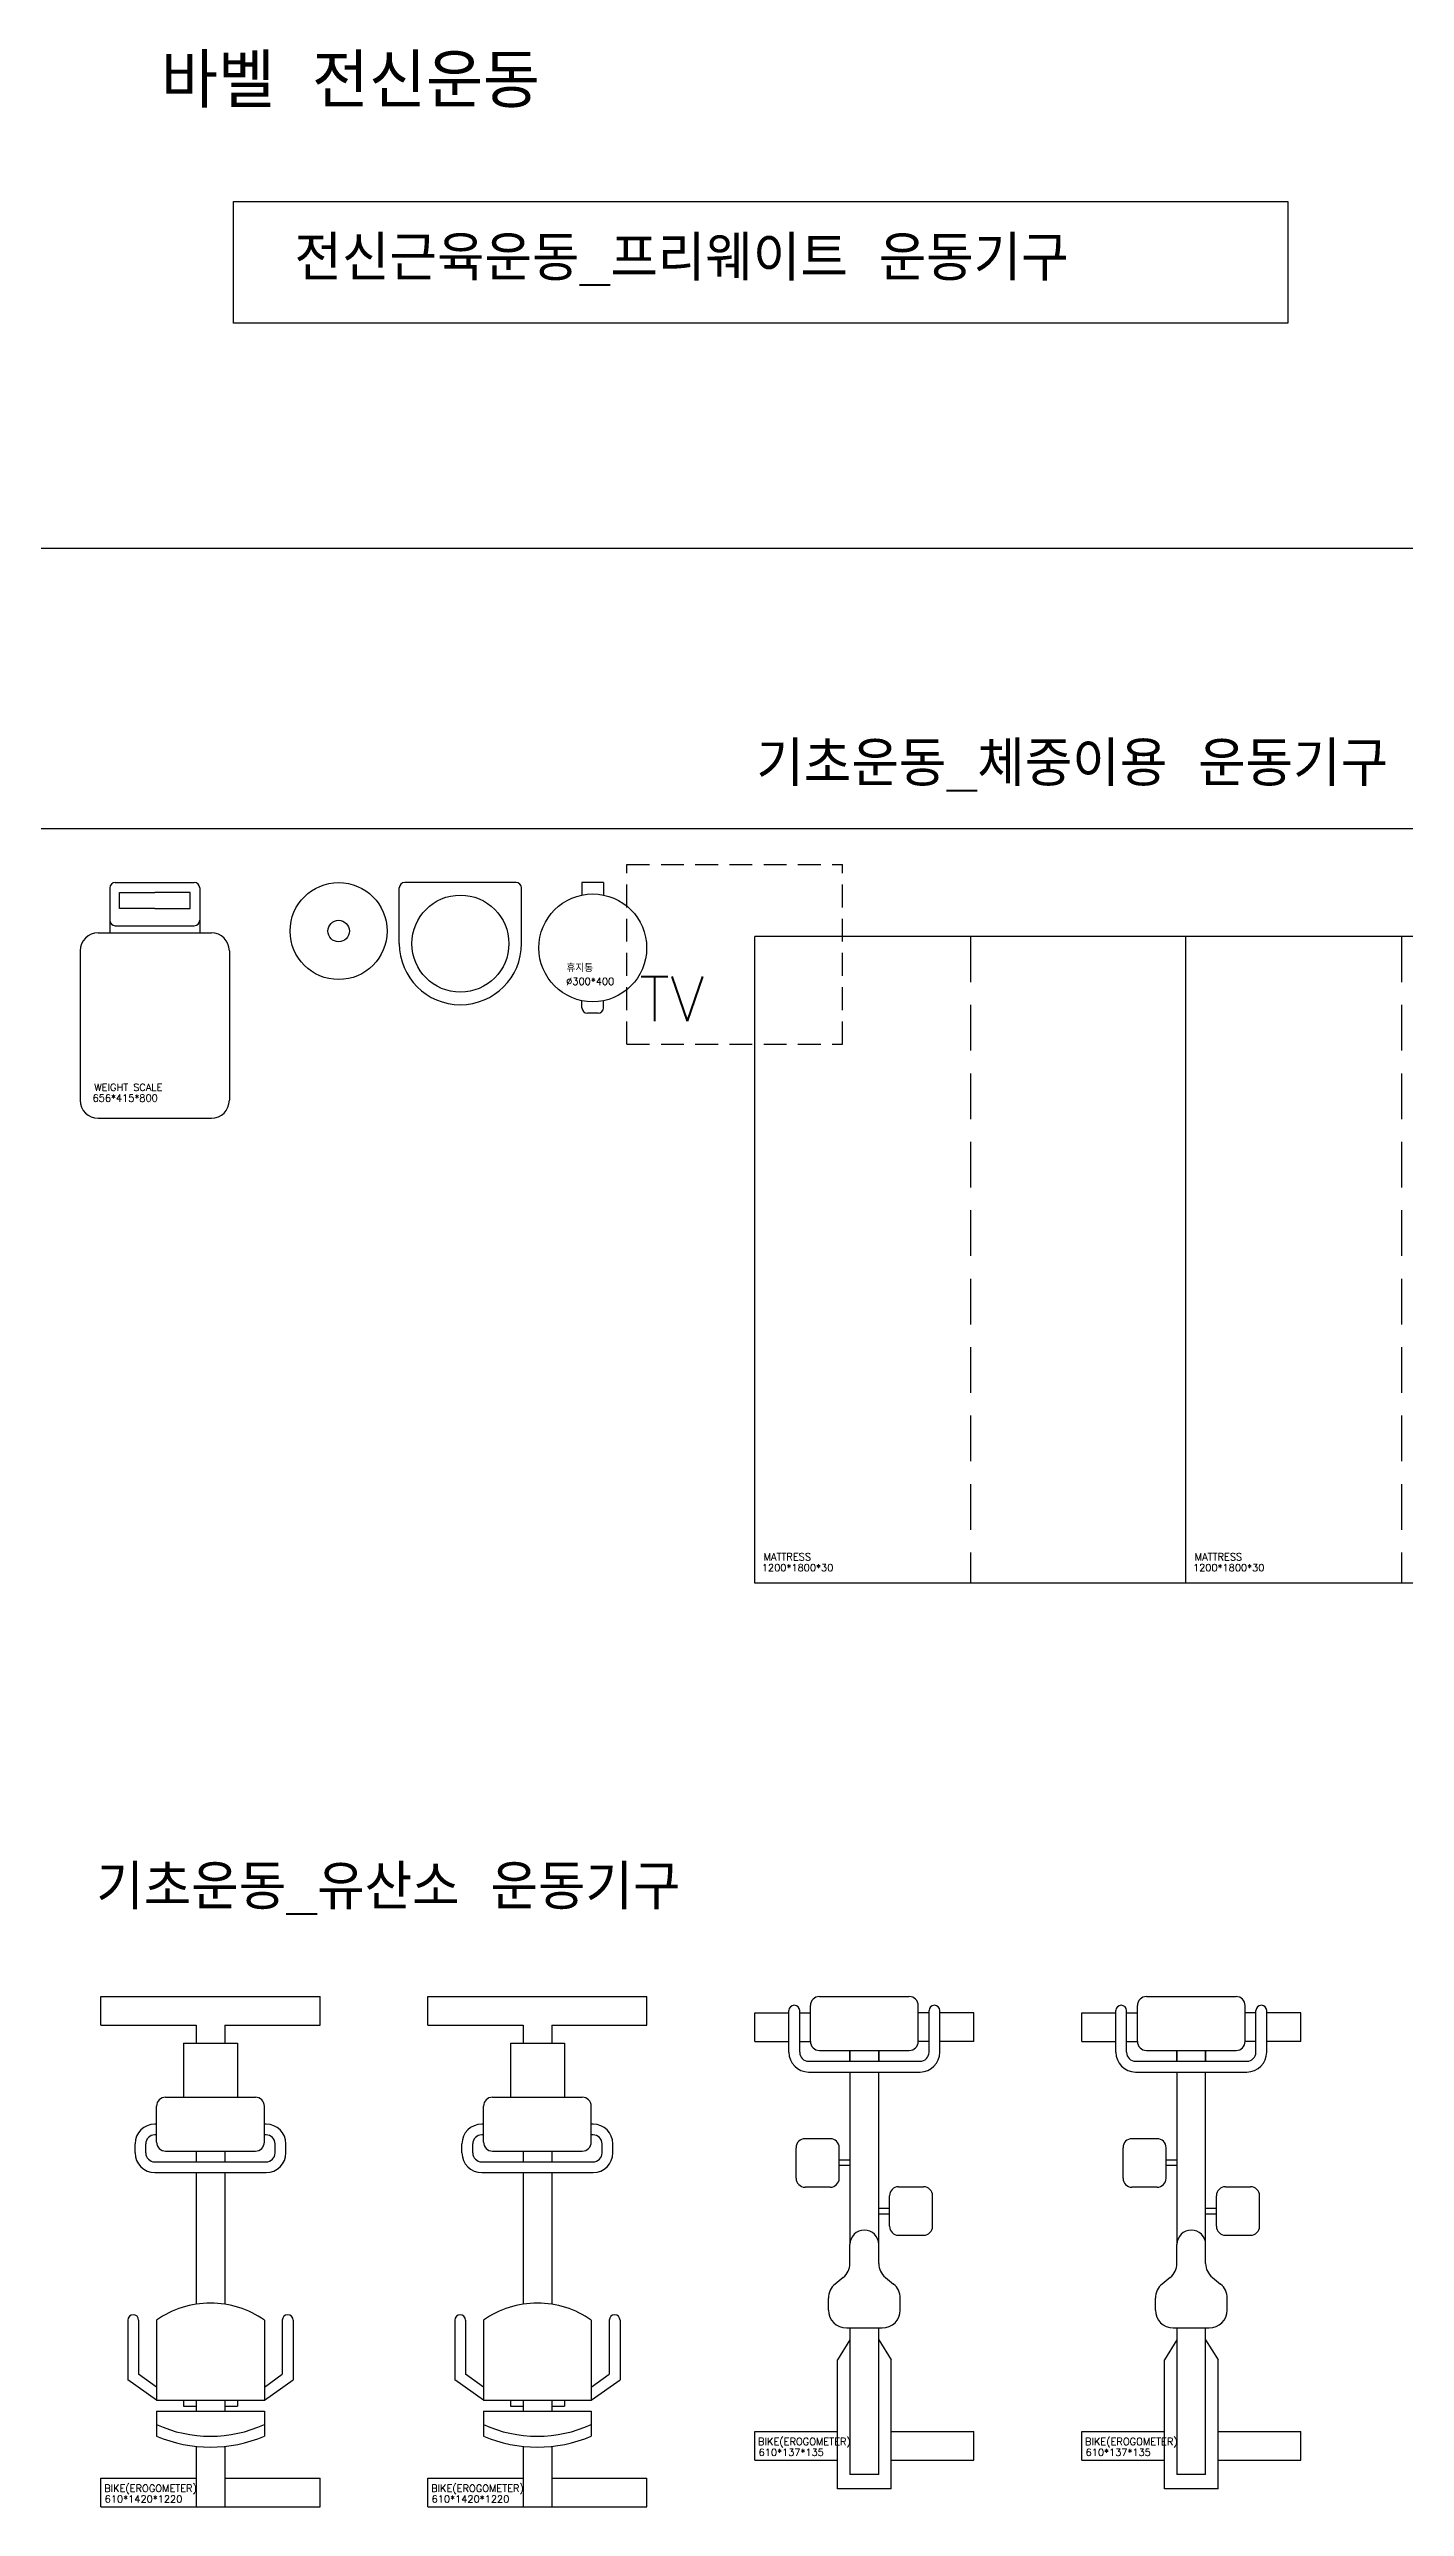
# Model space of a CAD drawing. Extents: x 0 to 37052, y -446 to 27700.
# Drawn here: x 21571 to 25344, y 5734 to 12573 of the extents above; entities that cross this region are included whole.
import ezdxf

# ---------------------------------------------------------------- set-up
doc = ezdxf.new("R2010")
doc.units = 0
doc.header["$LTSCALE"] = 20
doc.header["$MEASUREMENT"] = 0
doc.linetypes.add('HIDDEN', pattern=[9.525, 6.35, -3.175])
doc.linetypes.add('HIDDEN2', pattern=[4.7625, 3.175, -1.5875])
doc.layers.get('0').update_dxf_attribs({"linetype": 'CONTINUOUS'})
doc.layers.get('DEFPOINTS').update_dxf_attribs({"linetype": 'CONTINUOUS'})
for name, color, linetype in [('1HIDDEN', 1, 'HIDDEN'), ('1HIDDEN2', 1, 'HIDDEN2'), ('2CONTINUOUS', 2, 'CONTINUOUS'), ('3CONTINUOUS', 3, 'CONTINUOUS'), ('3TEXT', 3, 'CONTINUOUS'), ('4ele', 4, 'CONTINUOUS')]:
    doc.layers.add(name, color=color, linetype=linetype)
doc.styles.add('K_GEN', font='romans.shx', dxfattribs={"bigfont": 'whgtxt.shx'})
doc.styles.add('WHG', font='romans', dxfattribs={"bigfont": 'whgtxt'})
doc.dimstyles.new('STANDARD_WS', dxfattribs={"dimtxt": 2.5, "dimasz": 2.5, "dimexe": 1.25, "dimexo": 0.625, "dimtad": 1, "dimdec": 4, "dimdsep": 46, "dimtxsty": 'Standard', "dimcen": 2.5, "dimadec": 0, "dimazin": 0, "dimtfac": 1, "dimtdec": 4, "dimtmove": 0, "dimatfit": 3, "dimfxl": 0, "dimtolj": 1, "dimtzin": 0, "dimarcsym": 0})

# ---------------------------------------------------------------- blocks, each defined once
blk = doc.blocks.new('_CIDOTB')
at = {"color": 0, "linetype": 'ByBlock'}
blk.add_line((2, 0), (-1, 0), dxfattribs=at)
blk.add_circle((0, 0), 0.5, dxfattribs=at)
blk = doc.blocks.new('*D4')
at = {"layer": '4ele', "lineweight": -2}
for p, q in [((17997.5, 10808.4), (17997.5, 11234.4)), ((34997.5, 10808.4), (34997.5, 11234.4)), ((18047.5, 11184.4), (34947.5, 11184.4))]:
    blk.add_line(p, q, dxfattribs=at)
at = {"layer": 'DEFPOINTS', "color": 0}
for p in [(34997.5, 11184.4), (17997.5, 10758.4), (34997.5, 10758.4)]:
    blk.add_point(p, dxfattribs=at)
at = {"layer": '4ele', "lineweight": -2, "xscale": 50, "yscale": 50, "zscale": 50, "rotation": 180}
blk.add_blockref('_CIDOTB', (17997.5, 11184.4), dxfattribs=at)
at = {"layer": '4ele', "lineweight": -2, "xscale": 50, "yscale": 50, "zscale": 50}
blk.add_blockref('_CIDOTB', (34997.5, 11184.4), dxfattribs=at)
at = {"layer": '4ele', "insert": (26497.5, 11308.8), "char_height": 125, "attachment_point": 5, "style": 'K_GEN'}
blk.add_mtext('\\A1;17,000', dxfattribs=at)
blk = doc.blocks.new('DIMDOT')
blk.add_line((-2, 0), (2, 0))
blk.add_circle((0, 0), 0.5)

msp = doc.modelspace()

# ---------------------------------------------------------------- linework, layer by layer
at = {"layer": '1HIDDEN'}
for p, q in [((24135, 10103.6), (24135, 8303.6)), ((25335, 10103.6), (25335, 8303.6))]:
    msp.add_line(p, q, dxfattribs=at)
at = {"layer": '1HIDDEN2'}
for p, q in [((23178.78, 10303.6), (23778.78, 10303.6)), ((23178.78, 9803.6), (23178.78, 10303.6)), ((23778.78, 9803.6), (23778.78, 10303.6)), ((23178.78, 9803.6), (23778.78, 9803.6))]:
    msp.add_line(p, q, dxfattribs=at)
at = {"layer": '2CONTINUOUS', "color": 6}
for p, q in [((21740.01, 10238.6), (21740.01, 10113.6)), ((21755.01, 10253.6), (21975.01, 10253.6)), ((21990.01, 10238.6), (21990.01, 10113.6)), ((22545.62, 10083.6), (22545.62, 10238.6)), ((22870.62, 10253.6), (22560.62, 10253.6)), ((22885.62, 10083.6), (22885.62, 10238.6)), ((23054.08, 10253.6), (23054.08, 10218.8)), ((23114.08, 10253.6), (23054.08, 10253.6)), ((23114.08, 10253.6), (23114.08, 10218.8)), ((21755.01, 10133.6), (21975.01, 10133.6)), ((21657.51, 10063.6), (21657.51, 9647.6)), ((21707.51, 10113.6), (22022.51, 10113.6)), ((22072.51, 10063.6), (22072.51, 9647.6)), ((23535, 8303.6), (23535, 10103.6)), ((24735, 10103.6), (23535, 10103.6)), ((24735, 8303.6), (24735, 10103.6)), ((24735, 8303.6), (24735, 10103.6)), ((25935, 10103.6), (24735, 10103.6)), ((23054.08, 9905.07), (23054.08, 9924.86)), ((23114.08, 9905.07), (23114.08, 9924.86)), ((23099.08, 9890.07), (23069.08, 9890.07)), ((21707.51, 9597.6), (22022.51, 9597.6)), ((24735, 8303.6), (23535, 8303.6)), ((25935, 8303.6), (24735, 8303.6)), ((21714.97, 7153.6), (22324.97, 7153.6)), ((21714.97, 7073.6), (21714.97, 7153.6)), ((22324.97, 7073.6), (22324.97, 7153.6)), ((22624.97, 7153.6), (23234.97, 7153.6)), ((22624.97, 7073.6), (22624.97, 7153.6)), ((23234.97, 7073.6), (23234.97, 7153.6)), ((23629.97, 6998.6), (23629.97, 7114.39)), ((23659.97, 6998.6), (23659.97, 7114.39)), ((23689.97, 7028.6), (23689.97, 7128.6)), ((23714.97, 7153.6), (23964.97, 7153.6)), ((23989.97, 7028.6), (23989.97, 7128.6)), ((24019.97, 6998.6), (24019.97, 7114.39)), ((24049.97, 6998.6), (24049.97, 7114.39)), ((24539.97, 6998.6), (24539.97, 7114.39)), ((24569.97, 6998.6), (24569.97, 7114.39)), ((24599.97, 7028.6), (24599.97, 7128.6)), ((24624.97, 7153.6), (24874.97, 7153.6)), ((24899.97, 7028.6), (24899.97, 7128.6)), ((24929.97, 6998.6), (24929.97, 7114.39)), ((24959.97, 6998.6), (24959.97, 7114.39)), ((21714.97, 7073.6), (21979.97, 7073.6)), ((21979.97, 7073.6), (21979.97, 7023.6)), ((22059.97, 7073.6), (22324.97, 7073.6)), ((22059.97, 7073.6), (22059.97, 7023.6)), ((22624.97, 7073.6), (22889.97, 7073.6)), ((22889.97, 7073.6), (22889.97, 7023.6)), ((22969.97, 7073.6), (22969.97, 7023.6)), ((22969.97, 7073.6), (23234.97, 7073.6)), ((23534.97, 7108.42), (23629.97, 7108.42)), ((23534.97, 7028.42), (23534.97, 7108.42)), ((23659.97, 7108.42), (23689.97, 7108.42)), ((24019.97, 7108.42), (23989.97, 7108.42)), ((24144.97, 7108.42), (24049.97, 7108.42)), ((24144.97, 7028.42), (24144.97, 7108.42)), ((24444.97, 7108.42), (24539.97, 7108.42)), ((24444.97, 7028.42), (24444.97, 7108.42)), ((24569.97, 7108.42), (24599.97, 7108.42)), ((24929.97, 7108.42), (24899.97, 7108.42)), ((25054.97, 7108.42), (24959.97, 7108.42)), ((25054.97, 7028.42), (25054.97, 7108.42)), ((21944.97, 7023.6), (21944.97, 6873.6)), ((21944.97, 7023.6), (22094.97, 7023.6)), ((22094.97, 7023.6), (22094.97, 6873.6)), ((22854.97, 7023.6), (23004.97, 7023.6)), ((22854.97, 7023.6), (22854.97, 6873.6)), ((23004.97, 7023.6), (23004.97, 6873.6)), ((23534.97, 7028.42), (23629.97, 7028.42)), ((23659.97, 7028.42), (23689.97, 7028.42)), ((23714.97, 7003.6), (23964.97, 7003.6)), ((23799.97, 7003.6), (23799.97, 6973.6)), ((23799.97, 6973.6), (23799.97, 7003.6)), ((23879.97, 7003.6), (23879.97, 6973.6)), ((23879.97, 6973.6), (23879.97, 7003.6)), ((24019.97, 7028.42), (23989.97, 7028.42)), ((24144.97, 7028.42), (24049.97, 7028.42)), ((24444.97, 7028.42), (24539.97, 7028.42)), ((24569.97, 7028.42), (24599.97, 7028.42)), ((24624.97, 7003.6), (24874.97, 7003.6)), ((24709.97, 7003.6), (24709.97, 6973.6)), ((24709.97, 6973.6), (24709.97, 7003.6)), ((24789.97, 7003.6), (24789.97, 6973.6)), ((24789.97, 6973.6), (24789.97, 7003.6)), ((24929.97, 7028.42), (24899.97, 7028.42)), ((25054.97, 7028.42), (24959.97, 7028.42)), ((23684.97, 6973.6), (23994.97, 6973.6)), ((23684.97, 6943.6), (23994.97, 6943.6)), ((23799.97, 6943.6), (23799.97, 6463.82)), ((23879.97, 6410.84), (23879.97, 6943.6)), ((24594.97, 6973.6), (24904.97, 6973.6)), ((24594.97, 6943.6), (24904.97, 6943.6)), ((24709.97, 6943.6), (24709.97, 6463.82)), ((24789.97, 6410.84), (24789.97, 6943.6)), ((21869.97, 6748.6), (21869.97, 6848.6)), ((21894.97, 6873.6), (22144.97, 6873.6)), ((22169.97, 6748.6), (22169.97, 6848.6)), ((22779.97, 6748.6), (22779.97, 6848.6)), ((22804.97, 6873.6), (23054.97, 6873.6)), ((23079.97, 6748.6), (23079.97, 6848.6)), ((21869.97, 6798.6), (21864.97, 6798.6)), ((22174.97, 6798.6), (22169.97, 6798.6)), ((22779.97, 6798.6), (22774.97, 6798.6)), ((23084.97, 6798.6), (23079.97, 6798.6)), ((21809.97, 6718.6), (21809.97, 6743.6)), ((21839.97, 6718.6), (21839.97, 6743.6)), ((21869.97, 6768.6), (21864.97, 6768.6)), ((21894.97, 6723.6), (22144.97, 6723.6)), ((21979.97, 6723.6), (21979.97, 6693.6)), ((22059.97, 6723.6), (22059.97, 6693.6)), ((22174.97, 6768.6), (22169.97, 6768.6)), ((22199.97, 6718.6), (22199.97, 6743.6)), ((22229.97, 6718.6), (22229.97, 6743.6)), ((22719.97, 6718.6), (22719.97, 6743.6)), ((22749.97, 6718.6), (22749.97, 6743.6)), ((22779.97, 6768.6), (22774.97, 6768.6)), ((22804.97, 6723.6), (23054.97, 6723.6)), ((22889.97, 6723.6), (22889.97, 6693.6)), ((22969.97, 6723.6), (22969.97, 6693.6)), ((23084.97, 6768.6), (23079.97, 6768.6)), ((23109.97, 6718.6), (23109.97, 6743.6)), ((23139.97, 6718.6), (23139.97, 6743.6)), ((23649.97, 6648.09), (23649.97, 6733.09)), ((23744.97, 6758.09), (23674.97, 6758.09)), ((23769.97, 6648.09), (23769.97, 6733.09)), ((24559.97, 6648.09), (24559.97, 6733.09)), ((24654.97, 6758.09), (24584.97, 6758.09)), ((24679.97, 6648.09), (24679.97, 6733.09)), ((21864.97, 6693.6), (22174.97, 6693.6)), ((21864.97, 6663.6), (22174.97, 6663.6)), ((21979.97, 6663.6), (21979.97, 6297.47)), ((22059.97, 6663.6), (22059.97, 6297.47)), ((22774.97, 6693.6), (23084.97, 6693.6)), ((22774.97, 6663.6), (23084.97, 6663.6)), ((22889.97, 6663.6), (22889.97, 6297.47)), ((22969.97, 6663.6), (22969.97, 6297.47)), ((23799.97, 6698.09), (23769.97, 6698.09)), ((23799.97, 6683.09), (23769.97, 6683.09)), ((24709.97, 6698.09), (24679.97, 6698.09)), ((24709.97, 6683.09), (24679.97, 6683.09)), ((23744.97, 6623.09), (23674.97, 6623.09)), ((23909.97, 6514.4), (23909.97, 6599.4)), ((23934.97, 6624.4), (24004.97, 6624.4)), ((24029.97, 6514.4), (24029.97, 6599.4)), ((24654.97, 6623.09), (24584.97, 6623.09)), ((24819.97, 6514.4), (24819.97, 6599.4)), ((24844.97, 6624.4), (24914.97, 6624.4)), ((24939.97, 6514.4), (24939.97, 6599.4)), ((23879.97, 6564.4), (23909.97, 6564.4)), ((23879.97, 6549.4), (23909.97, 6549.4)), ((24789.97, 6564.4), (24819.97, 6564.4)), ((24789.97, 6549.4), (24819.97, 6549.4)), ((23799.97, 6410.84), (23799.97, 6463.82)), ((23879.97, 6410.84), (23879.97, 6463.82)), ((23934.97, 6489.4), (24004.97, 6489.4)), ((24709.97, 6410.84), (24709.97, 6463.82)), ((24789.97, 6410.84), (24789.97, 6463.82)), ((24844.97, 6489.4), (24914.97, 6489.4)), ((23781.34, 6371.9), (23758.6, 6353.59)), ((23898.6, 6371.9), (23921.34, 6353.59)), ((24691.34, 6371.9), (24668.6, 6353.59)), ((24808.6, 6371.9), (24831.34, 6353.59)), ((23739.97, 6281.35), (23739.97, 6314.65)), ((23939.97, 6281.35), (23939.97, 6314.65)), ((24649.97, 6281.35), (24649.97, 6314.65)), ((24849.97, 6281.35), (24849.97, 6314.65)), ((21789.97, 6253.26), (21789.97, 6087.39)), ((21819.97, 6253.26), (21819.97, 6102.79)), ((21869.97, 6253.26), (21869.97, 6030)), ((22169.97, 6253.26), (22169.97, 6030)), ((22219.97, 6253.26), (22219.97, 6102.79)), ((22249.97, 6253.26), (22249.97, 6087.39)), ((22699.97, 6253.26), (22699.97, 6087.39)), ((22729.97, 6253.26), (22729.97, 6102.79)), ((22779.97, 6253.26), (22779.97, 6030)), ((23079.97, 6253.26), (23079.97, 6030)), ((23129.97, 6253.26), (23129.97, 6102.79)), ((23159.97, 6253.26), (23159.97, 6087.39)), ((23789.97, 6231.35), (23889.97, 6231.35)), ((23799.97, 6231.35), (23799.97, 5823.36)), ((23879.97, 5823.36), (23879.97, 6231.35)), ((24699.97, 6231.35), (24799.97, 6231.35)), ((24709.97, 6231.35), (24709.97, 5823.36)), ((24789.97, 5823.36), (24789.97, 6231.35)), ((23799.97, 6197.92), (23764.97, 6142.66)), ((23879.97, 6197.92), (23914.97, 6142.66)), ((24709.97, 6197.92), (24674.97, 6142.66)), ((24789.97, 6197.92), (24824.97, 6142.66)), ((21869.97, 6030), (21789.97, 6087.39)), ((21869.97, 6066.92), (21819.97, 6102.79)), ((22169.97, 6066.92), (22219.97, 6102.79)), ((22169.97, 6030), (22249.97, 6087.39)), ((22779.97, 6030), (22699.97, 6087.39)), ((22779.97, 6066.92), (22729.97, 6102.79)), ((23079.97, 6066.92), (23129.97, 6102.79)), ((23079.97, 6030), (23159.97, 6087.39)), ((23764.97, 5783.6), (23764.97, 6142.66)), ((23914.97, 5783.6), (23914.97, 6142.66)), ((24674.97, 5783.6), (24674.97, 6142.66)), ((24824.97, 5783.6), (24824.97, 6142.66)), ((21869.97, 6030), (22169.97, 6030)), ((21944.97, 6030), (21944.97, 6013.6)), ((21979.97, 6030), (21979.97, 6000)), ((22059.97, 6030), (22059.97, 6000)), ((22094.97, 6030), (22094.97, 6013.6)), ((22779.97, 6030), (23079.97, 6030)), ((22854.97, 6030), (22854.97, 6013.6)), ((22889.97, 6030), (22889.97, 6000)), ((22969.97, 6030), (22969.97, 6000)), ((23004.97, 6030), (23004.97, 6013.6)), ((21869.97, 6000), (22169.97, 6000)), ((21869.97, 6000), (21869.97, 5930)), ((21944.97, 6013.6), (21979.97, 6013.6)), ((22059.97, 6013.6), (22094.97, 6013.6)), ((22169.97, 6000), (22169.97, 5930)), ((22779.97, 6000), (23079.97, 6000)), ((22779.97, 6000), (22779.97, 5930)), ((22854.97, 6013.6), (22889.97, 6013.6)), ((22969.97, 6013.6), (23004.97, 6013.6)), ((23079.97, 6000), (23079.97, 5930)), ((21979.97, 5902.06), (21979.97, 5733.6)), ((22059.97, 5902.06), (22059.97, 5733.6)), ((22889.97, 5902.06), (22889.97, 5733.6)), ((22969.97, 5902.06), (22969.97, 5733.6)), ((23534.97, 5943.6), (23764.97, 5943.6)), ((23534.97, 5863.6), (23534.97, 5943.6)), ((23914.97, 5943.6), (24144.97, 5943.6)), ((24144.97, 5863.6), (24144.97, 5943.6)), ((24444.97, 5943.6), (24674.97, 5943.6)), ((24444.97, 5863.6), (24444.97, 5943.6)), ((24824.97, 5943.6), (25054.97, 5943.6)), ((25054.97, 5863.6), (25054.97, 5943.6)), ((21714.97, 5813.6), (21979.97, 5813.6)), ((21714.97, 5733.6), (21714.97, 5813.6)), ((22059.97, 5813.6), (22324.97, 5813.6)), ((22324.97, 5733.6), (22324.97, 5813.6)), ((22624.97, 5813.6), (22889.97, 5813.6)), ((22624.97, 5733.6), (22624.97, 5813.6)), ((22969.97, 5813.6), (23234.97, 5813.6)), ((23234.97, 5733.6), (23234.97, 5813.6)), ((23534.97, 5863.6), (23764.97, 5863.6)), ((23879.97, 5823.36), (23799.97, 5823.36)), ((23914.97, 5863.6), (24144.97, 5863.6)), ((24444.97, 5863.6), (24674.97, 5863.6)), ((24789.97, 5823.36), (24709.97, 5823.36)), ((24824.97, 5863.6), (25054.97, 5863.6)), ((23914.97, 5783.6), (23764.97, 5783.6)), ((24824.97, 5783.6), (24674.97, 5783.6)), ((21714.97, 5733.6), (22324.97, 5733.6)), ((22624.97, 5733.6), (23234.97, 5733.6))]:
    msp.add_line(p, q, dxfattribs=at)
msp.add_lwpolyline([(22084.11, 12148.63), (25018.93, 12148.63), (25018.93, 11810.3), (22084.11, 11810.3)], close=True, dxfattribs=at)
for points in [[(21865.01, 10181.38), (21766.5, 10181.38), (21766.5, 10225.95), (21865.01, 10225.95)], [(21865.01, 10181.38), (21963.52, 10181.38), (21963.52, 10225.95), (21865.01, 10225.95)]]:
    msp.add_lwpolyline(points, dxfattribs=at)
for centre, radius in [((22376.72, 10118.6), 135), ((22715.62, 10083.6), 135), ((23084.08, 10071.83), 150), ((22376.72, 10118.6), 30)]:
    msp.add_circle(centre, radius, dxfattribs=at)
for centre, radius, start, end in [((21755.01, 10238.6), 15, 90, 180), ((21975.01, 10238.6), 15, 0, 90), ((22560.62, 10238.6), 15, 90, 180), ((22870.62, 10238.6), 15, 0, 90), ((21755.01, 10148.6), 15, 180, 270), ((21975.01, 10148.6), 15, 270, 360), ((21707.51, 10063.6), 50, 90, 180), ((22022.51, 10063.6), 50, 360, 90), ((22715.62, 10083.6), 170, 180, 0), ((23069.08, 9905.07), 15, 180, 270), ((23099.08, 9905.07), 15, 270, 360), ((21707.51, 9647.6), 50, 180, 270), ((22022.51, 9647.6), 50, 270, 360), ((23644.97, 7114.39), 15, 0, 180), ((23714.97, 7128.6), 25, 90, 180), ((23964.97, 7128.6), 25, 0, 90), ((24034.97, 7114.39), 15, 0, 180), ((24554.97, 7114.39), 15, 0, 180), ((24624.97, 7128.6), 25, 90, 180), ((24874.97, 7128.6), 25, 0, 90), ((24944.97, 7114.39), 15, 0, 180), ((23684.97, 6998.6), 55, 180, 270), ((23684.97, 6998.6), 25, 180, 270), ((23714.97, 7028.6), 25, 180, 270), ((23964.97, 7028.6), 25, 270, 0), ((23994.97, 6998.6), 25, 270, 0), ((23994.97, 6998.6), 55, 270, 0), ((24594.97, 6998.6), 55, 180, 270), ((24594.97, 6998.6), 25, 180, 270), ((24624.97, 7028.6), 25, 180, 270), ((24874.97, 7028.6), 25, 270, 0), ((24904.97, 6998.6), 55, 270, 0), ((24904.97, 6998.6), 25, 270, 0), ((21894.97, 6848.6), 25, 90, 180), ((22144.97, 6848.6), 25, 0, 90), ((22804.97, 6848.6), 25, 90, 180), ((23054.97, 6848.6), 25, 0, 90), ((21864.97, 6743.6), 55, 90, 180), ((22174.97, 6743.6), 55, 0, 90), ((22774.97, 6743.6), 55, 90, 180), ((23084.97, 6743.6), 55, 0, 90), ((21864.97, 6718.6), 55, 180, 270), ((21864.97, 6743.6), 25, 90, 180), ((21864.97, 6718.6), 25, 180, 270), ((21894.97, 6748.6), 25, 180, 270), ((22144.97, 6748.6), 25, 270, 0), ((22174.97, 6743.6), 25, 360, 90), ((22174.97, 6718.6), 25, 270, 0), ((22174.97, 6718.6), 55, 270, 0), ((22774.97, 6718.6), 55, 180, 270), ((22774.97, 6743.6), 25, 90, 180), ((22774.97, 6718.6), 25, 180, 270), ((22804.97, 6748.6), 25, 180, 270), ((23054.97, 6748.6), 25, 270, 0), ((23084.97, 6743.6), 25, 360, 90), ((23084.97, 6718.6), 55, 270, 0), ((23084.97, 6718.6), 25, 270, 0), ((23674.97, 6733.09), 25, 90, 180), ((23744.97, 6733.09), 25, 0, 90), ((24584.97, 6733.09), 25, 90, 180), ((24654.97, 6733.09), 25, 0, 90), ((23674.97, 6648.09), 25, 180, 270), ((23744.97, 6648.09), 25, 270, 0), ((24584.97, 6648.09), 25, 180, 270), ((24654.97, 6648.09), 25, 270, 0), ((23934.97, 6599.4), 25, 90, 180), ((24004.97, 6599.4), 25, 0, 90), ((24844.97, 6599.4), 25, 90, 180), ((24914.97, 6599.4), 25, 0, 90), ((23839.97, 6463.82), 40, 0, 180), ((23934.97, 6514.4), 25, 180, 270), ((24004.97, 6514.4), 25, 270, 0), ((24749.97, 6463.82), 40, 0, 180), ((24844.97, 6514.4), 25, 180, 270), ((24914.97, 6514.4), 25, 270, 0), ((23749.97, 6410.84), 50, 308.851824, 0), ((23929.97, 6410.84), 50, 180, 231.148176), ((24659.97, 6410.84), 50, 308.851824, 0), ((24839.97, 6410.84), 50, 180, 231.148176), ((22015.69, 6049.67), 250.37, 89.020973, 125.594063), ((22024.25, 6049.67), 250.37, 54.405937, 90.979027), ((22925.69, 6049.67), 250.37, 89.020973, 125.594063), ((22934.25, 6049.67), 250.37, 54.405937, 90.979027), ((23789.97, 6314.65), 50, 128.851824, 180), ((23889.97, 6314.65), 50, 0, 51.148176), ((24699.97, 6314.65), 50, 128.851824, 180), ((24799.97, 6314.65), 50, 0, 51.148176), ((21804.97, 6253.26), 15, 0, 180), ((22234.97, 6253.26), 15, 0, 180), ((22714.97, 6253.26), 15, 0, 180), ((23144.97, 6253.26), 15, 0, 180), ((23789.97, 6281.35), 50, 180, 270), ((23889.97, 6281.35), 50, 270, 0), ((24699.97, 6281.35), 50, 180, 270), ((24799.97, 6281.35), 50, 270, 0), ((22019.97, 6290), 360, 245.375682, 294.624318), ((22929.97, 6290), 360, 245.375682, 294.624318), ((22019.97, 6290), 390, 247.380135, 292.619865), ((22929.97, 6290), 390, 247.380135, 292.619865)]:
    msp.add_arc(centre, radius, start, end, dxfattribs=at)
at = {"layer": '3CONTINUOUS'}
msp.add_line((17997.51, 10403.6), (34997.51, 10403.6), dxfattribs=at)

# ---------------------------------------------------------------- texts
at = {"layer": '3TEXT', "color": 3, "linetype": 'Continuous', "style": 'K_GEN'}
for s, height, p in [('바벨 전신운동', 150, (21882.19, 12409.46)), ('전신근육운동_프리웨이트 운동기구', 125, (22253.63, 11928.65)), ('기초운동_체중이용 운동기구', 125, (23539.42, 10521.96)), ('TV', 125, (23213.11, 9867.54)), ('기초운동_유산소 운동기구', 125, (21702.05, 7396.16))]:
    msp.add_text(s, height=height, dxfattribs=at).set_placement(p)
at = {"layer": 'DEFPOINTS', "style": 'WHG'}
for s, p in [('휴지통', (23010.83, 10005.29)), ('%%c300*400', (23010.11, 9968.5)), ('656*415*800', (21691.8, 9643.77)), ('WEIGHT SCALE', (21696.77, 9673.77)), ('1200*1800*30', (23554.64, 8337.23)), ('MATTRESS', (23559.61, 8367.23)), ('1200*1800*30', (24754.64, 8337.23)), ('MATTRESS', (24759.61, 8367.23)), ('BIKE(EROGOMETER)', (23544.15, 5905.34)), ('610*137*135', (23545.68, 5875.34)), ('BIKE(EROGOMETER)', (24454.15, 5905.34)), ('610*137*135', (24455.68, 5875.34)), ('BIKE(EROGOMETER)', (21724.15, 5775.34)), ('610*1420*1220', (21725.68, 5745.34)), ('BIKE(EROGOMETER)', (22634.15, 5775.34)), ('610*1420*1220', (22635.68, 5745.34))]:
    msp.add_text(s, height=20, dxfattribs=at).set_placement(p)

# ---------------------------------------------------------------- dimensions: what is measured, and where the dimension line sits
at = {"layer": '4ele'}
dim = msp.add_linear_dim(base=(34997.51, 11184.35), p1=(17997.51, 10758.43), p2=(34997.51, 10758.43), angle=360, dimstyle='STANDARD_WS', override={"dimscale": 50, "dimasz": 1, "dimexe": 1, "dimexo": 1, "dimgap": 1, "dimdec": 1, "dimlunit": 6, "dimtxsty": 'K_GEN', "dimblk": 'DIMDOT', "dimblk1": '_CIDOTB', "dimblk2": '_CIDOTB', "dimsah": 1, "dimcen": 1, "dimdle": 1.5, "dimclrd": 256, "dimclre": 256, "dimclrt": 256, "dimtix": 1, "dimtmove": 2, "dimtvp": 1}, dxfattribs=at)
dim.commit()
dim.dimension.update_dxf_attribs({"geometry": '*D4', "text_midpoint": (26497.51, 11308.76)})

doc.saveas('drawing.dxf')
